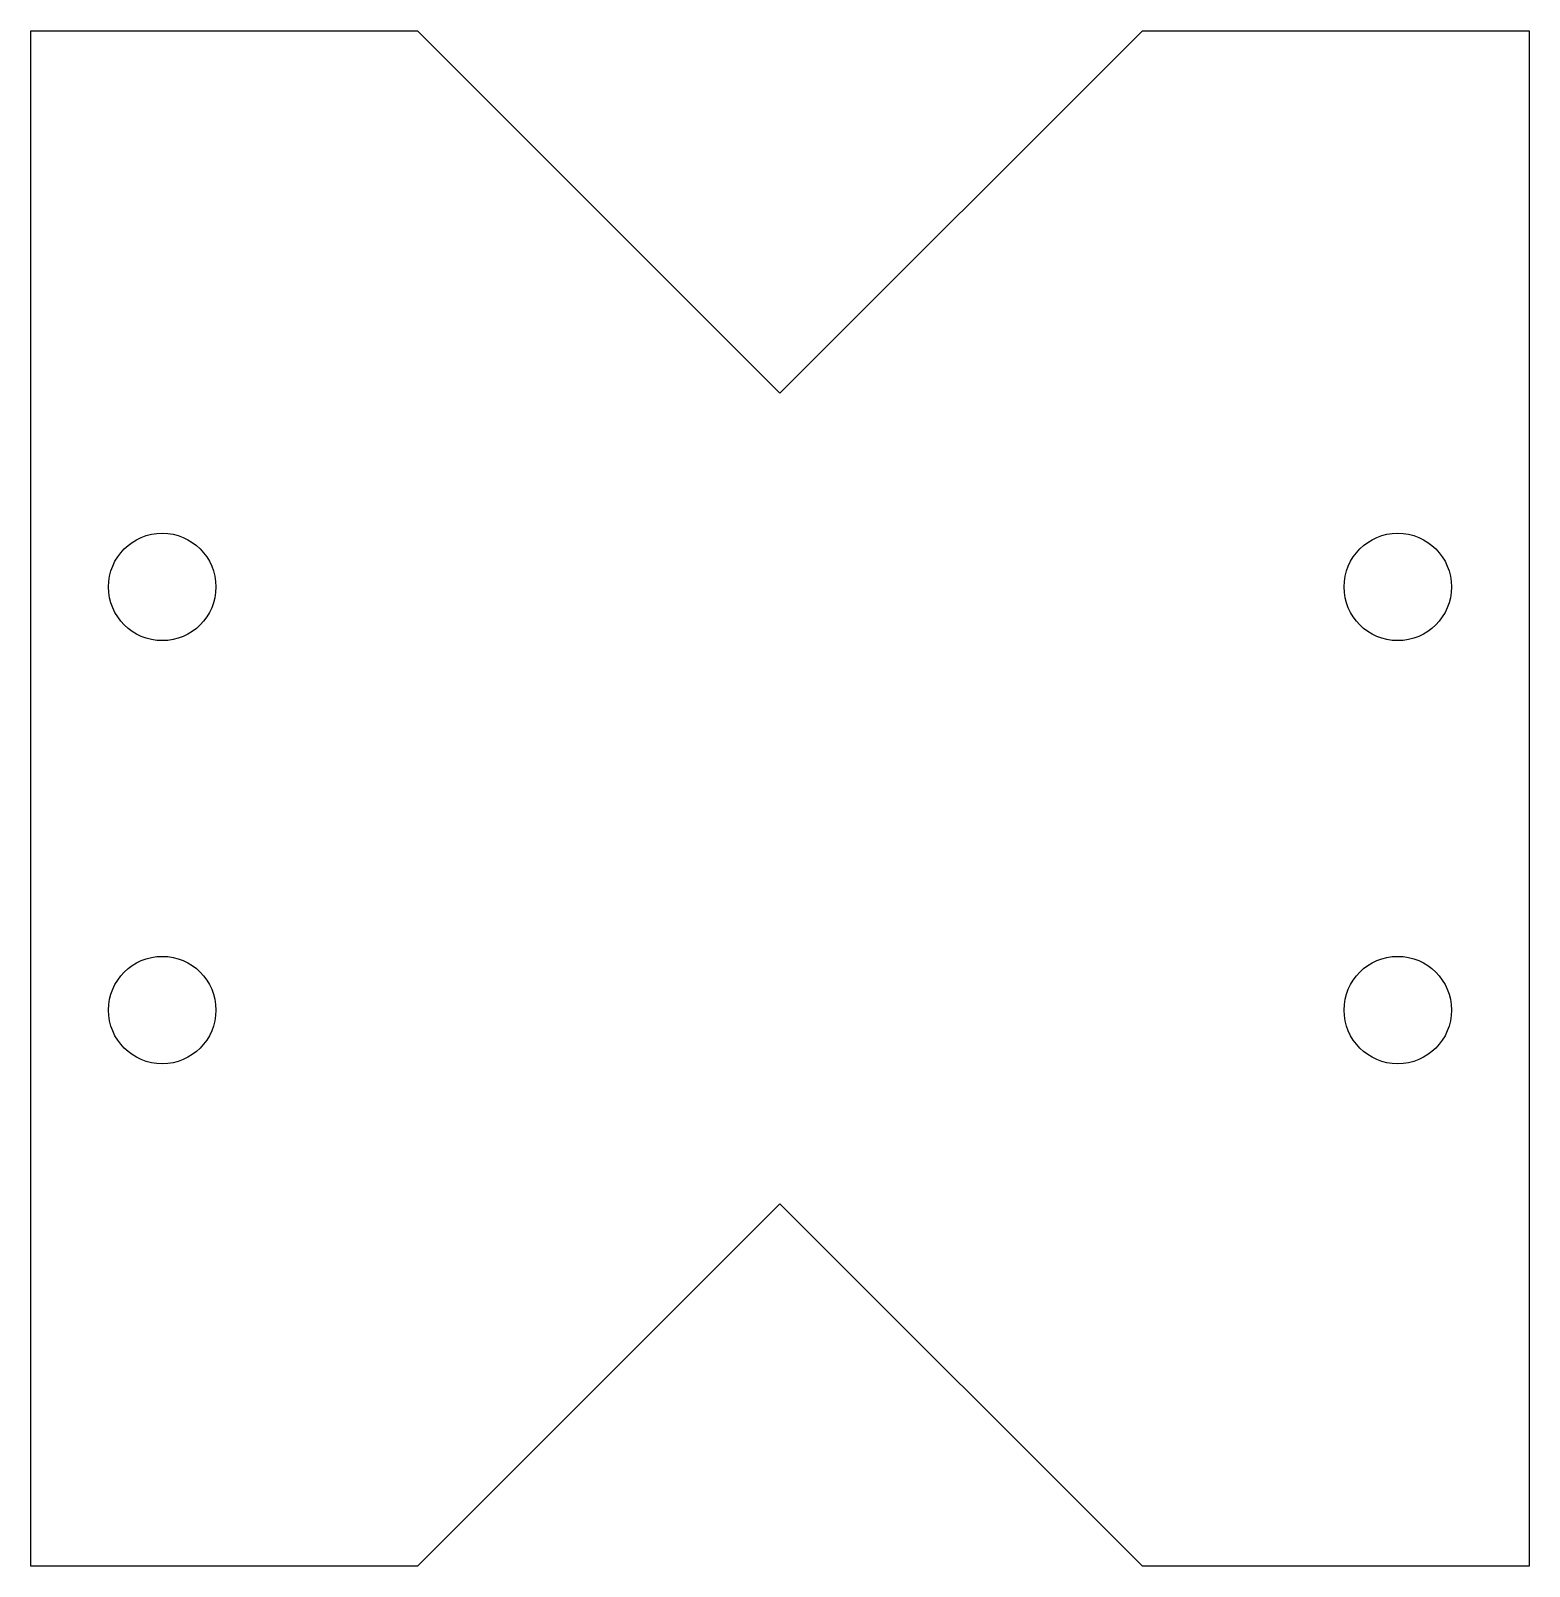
# Model space of a CAD drawing. Header units: millimetres. Extents: x -33.4 to 35, y -54.7 to 15.4.
import ezdxf

# ---------------------------------------------------------------- set-up
doc = ezdxf.new("R2010")
doc.units = ezdxf.units.MM

msp = doc.modelspace()

# ---------------------------------------------------------------- linework, layer by layer
at = {"color": 7, "linetype": 'Continuous', "lineweight": 25}
for p, q in [((-33.37, -54.67), (-33.37, 15.37)), ((-33.37, 15.37), (-15.723, 15.37)), ((0.815, -1.169), (-15.723, 15.37)), ((17.354, 15.37), (0.815, -1.169)), ((17.354, 15.37), (35, 15.37)), ((35, 15.37), (35, -54.67)), ((-15.723, -54.67), (0.815, -38.131)), ((0.815, -38.131), (17.354, -54.67)), ((-15.723, -54.67), (-33.37, -54.67)), ((35, -54.67), (17.354, -54.67))]:
    msp.add_line(p, q, dxfattribs=at)
for centre in [(-27.37, -10), (29, -10), (-27.37, -29.3), (29, -29.3)]:
    msp.add_circle(centre, 2.45, dxfattribs=at)

doc.saveas('drawing.dxf')
